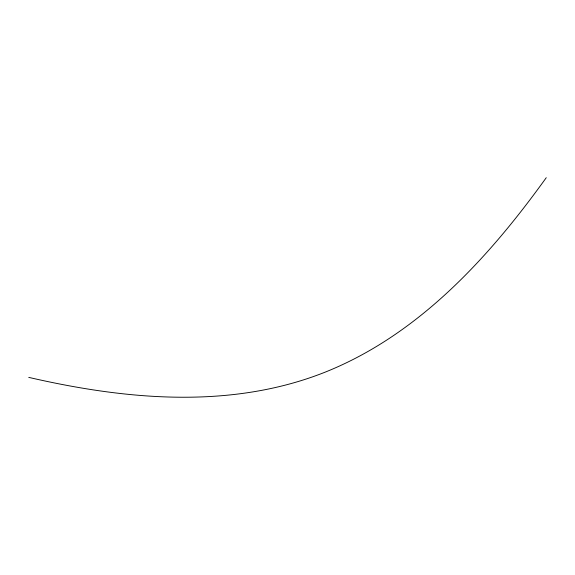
<?xml version="1.0" encoding="UTF-8"?>
<svg xmlns="http://www.w3.org/2000/svg" width="575" height="575" viewBox="0 0 575 575"><rect width="100%" height="100%" fill="white"/><g stroke="black" fill="none" stroke-linecap="round" stroke-linejoin="round"><path stroke-width="0.86" d="M546.25 177.704C488.786 257.629 418.794 334.521 325.522 372.003C230.963 409.695 125.702 399.733 28.75 377.38"/></g></svg>
